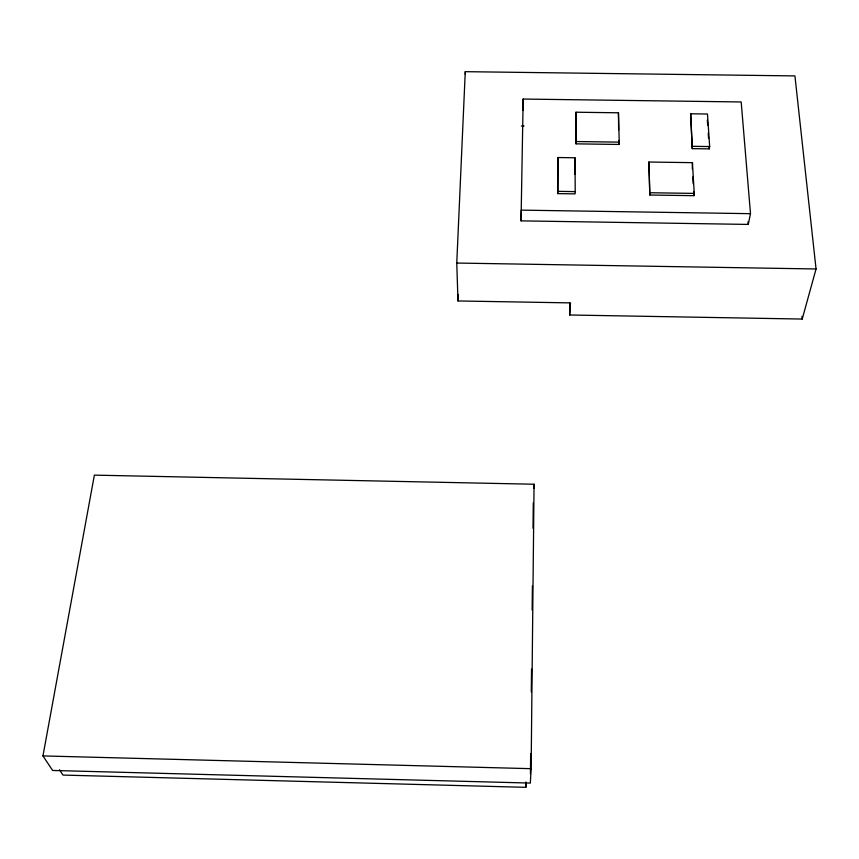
<?xml version="1.0" encoding="UTF-8"?>
<svg xmlns="http://www.w3.org/2000/svg" width="859" height="859" viewBox="0 0 859 859"><rect width="100%" height="100%" fill="white"/><g stroke="black" fill="none" stroke-linecap="round" stroke-linejoin="round"><path stroke-width="1.29" d="M557.781 193.619L557.931 157.53L574.993 157.777L575.219 191.611L575.068 193.876L557.781 193.619L557.931 157.53M530.433 773.691L530.647 753.568M531.292 691.882L531.538 669.086M532.15 610.073L532.408 585.935M533.02 528.264L533.278 502.783M531.13 768.676L534.062 484.229L94.372 475.134L42.95 755.92L52.646 770.469L530.336 783.075L531.13 768.676L42.95 755.92M59.507 769.782L62.975 775.076L525.826 787.327L525.891 781.969M521.037 220.86L523.174 99.053L741.188 101.963L750.498 213.676L748.243 224.424L521.037 220.86L521.273 210.133L750.498 213.676M522.938 110.188L523.174 99.053M533.89 488.202L534.062 484.229M569.7 314.995L570.516 302.894L457.987 300.951L456.763 263.047L465.267 71.673L794.929 75.914L816.05 268.974L802.22 319.054L569.7 314.995L569.657 303.216M457.987 300.951L458.266 294.39M525.826 787.327L526.052 782.528M575.992 112.218L576.056 143.85L619.017 144.462L619.242 142.143L618.459 112.797L575.992 112.218L576.056 143.85M574.993 157.777L574.939 174.377M618.459 112.797L618.63 129.795M648.889 162.029L649.823 195.014L693.879 195.68L694.244 193.404L692.429 162.662L648.889 162.029L649.823 195.014M690.668 113.775L692.257 148.639L709.276 148.875L709.663 146.567L707.472 114.011L690.668 113.775L692.257 148.639M692.429 162.662L692.3 168.965M521.392 126.026L524.076 126.058M576.196 141.531L619.242 142.143M692.622 146.32L709.663 146.567M557.888 191.342L575.219 191.611M650.113 192.738L694.244 193.404M456.763 263.047L816.05 268.974M801.952 316.391L802.22 319.054M748.017 221.772L748.243 224.424M707.354 120.249L707.709 125.457M708.235 133.263L708.578 138.471M709.104 146.277L709.276 148.875M692.773 176.986L693.17 183.665M693.643 191.675L693.879 195.68M618.909 140.457L619.017 144.462M465.267 71.673L465.32 74.293"/></g></svg>
